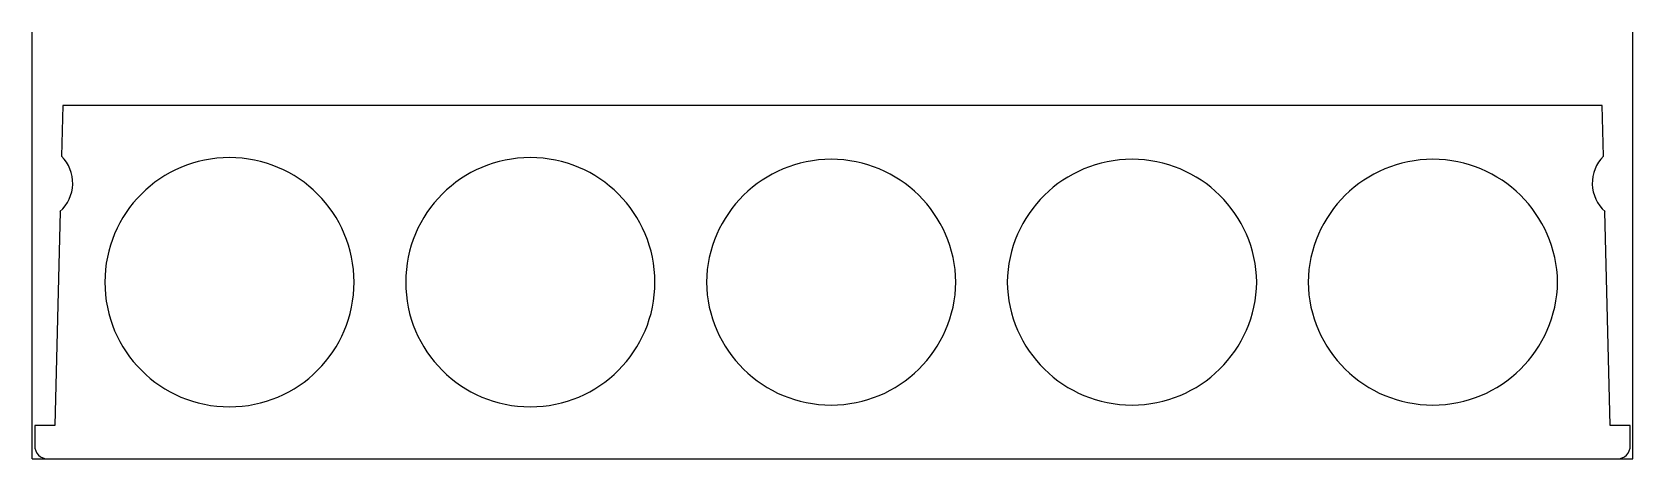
# Model space of a CAD drawing. Extents: x 0 to 1200, y 0 to 320.
import ezdxf

# ---------------------------------------------------------------- set-up
doc = ezdxf.new("R2010")
doc.units = 0
doc.layers.get('0').update_dxf_attribs({"linetype": 'CONTINUOUS'})

msp = doc.modelspace()

# ---------------------------------------------------------------- linework, layer by layer
at = {"linetype": 'CONTINUOUS'}
for p, q in [((0, 0), (0, 320)), ((1200, 0), (1200, 320)), ((23, 265), (22, 227)), ((23, 265), (22, 227)), ((1177, 265), (23, 265)), ((1177, 265), (23, 265)), ((1178, 227), (1177, 265)), ((1178, 227), (1177, 265)), ((21, 185.4), (17.1, 25)), ((21, 185.4), (17.1, 25)), ((1183, 25), (1179, 185.4)), ((1183, 25), (1179, 185.4)), ((17.1, 25), (2, 25)), ((2, 25), (2, 10)), ((17.1, 25), (2, 25)), ((2, 25), (2, 10)), ((1198, 25), (1183, 25)), ((1198, 25), (1183, 25)), ((1198, 10), (1198, 25)), ((1198, 10), (1198, 25)), ((0, 0), (1200, 0)), ((12, 0), (1188, 0)), ((12, 0), (1188, 0))]:
    msp.add_line(p, q, dxfattribs=at)
for centre, radius, start, end in [((2, 206.7), 28.5, 311.6921, 45.3583), ((2, 206.7), 28.5, 311.6921, 45.3583), ((148, 132.5), 93.4, 0, 180), ((373.5, 132.5), 93.4, 0, 180), ((599, 131.1), 93.5, 0.8382, 179.1618), ((824.5, 131.1), 93.5, 0.8382, 179.1618), ((1050, 131.1), 93.5, 0.8382, 179.1618), ((1198, 206.7), 28.5, 134.6417, 228.3079), ((1198, 206.7), 28.5, 134.6417, 228.3079), ((148, 132.5), 93.4, 180, 0), ((373.5, 132.5), 93.4, 180, 0), ((599, 133.9), 93.5, 180.8382, 359.1618), ((824.5, 133.9), 93.5, 180.8382, 359.1618), ((1050, 133.9), 93.5, 180.8382, 359.1618), ((12, 10), 10, 180, 270), ((12, 10), 10, 180, 270), ((1188, 10), 10, 270, 0), ((1188, 10), 10, 270, 0)]:
    msp.add_arc(centre, radius, start, end, dxfattribs=at)

doc.saveas('drawing.dxf')
